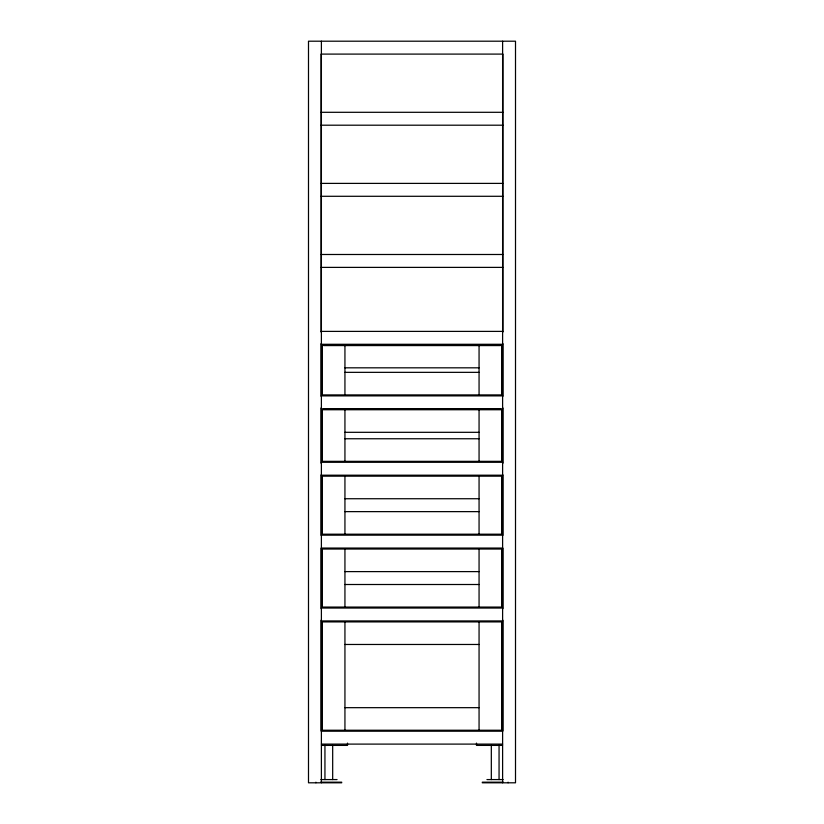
<?xml version="1.0" encoding="UTF-8"?>
<svg xmlns="http://www.w3.org/2000/svg" width="824" height="824" viewBox="0 0 824 824"><rect width="100%" height="100%" fill="white"/><g stroke="black" fill="none" stroke-linecap="round" stroke-linejoin="round"><path stroke-width="1.24" d="M321.391 54.096L502.609 54.096M321.072 112.301L502.928 112.301M321.072 125.197L502.928 125.197M321.072 183.392L502.928 183.392M321.072 196.287L502.928 196.287M321.072 254.492L502.928 254.492M321.072 267.388L502.928 267.388M321.072 331.392L502.928 331.392M321.391 344.288L502.609 344.288M323.657 345.575L500.343 345.575M344.937 367.823L479.063 367.823M344.937 372.345L479.063 372.345M321.391 395.881L502.609 395.881M321.391 408.776L502.609 408.776M344.937 432.312L479.063 432.312M344.937 438.759L479.063 438.759M321.391 462.295L502.609 462.295M321.391 475.201L502.609 475.201M344.937 498.736L479.063 498.736M344.937 511.632L479.063 511.632M321.391 535.167L502.609 535.167M321.391 548.063L502.609 548.063M344.937 571.609L479.063 571.609M344.937 584.504L479.063 584.504M321.391 608.04L502.609 608.04M321.391 620.936L502.609 620.936M344.937 644.471L479.063 644.471M344.937 707.672L479.063 707.672M321.391 731.207L502.609 731.207M321.391 744.103L502.609 744.103M321.473 745.401L347.512 745.401L347.512 743.094M502.527 745.401L476.488 745.401L476.488 743.094M320.845 779.576L337.067 779.576M486.933 779.576L503.155 779.576M320.588 782.182L341.713 782.182M482.287 782.182L503.413 782.182M341.713 782.8L308.495 782.8L308.495 41.2L515.505 41.2L515.505 782.8L482.287 782.8M508.089 782.182L508.089 782.8M502.928 54.065L502.928 332.01M502.928 343.587L502.928 396.344M502.928 407.932L502.928 463.253M502.928 474.84L502.928 535.312M502.928 548.187L502.928 608.658M502.928 620.245L502.928 730.898M502.609 41.2L502.609 782.8M500.343 408.776L323.657 408.776M499.056 745.401L499.056 779.576M491.32 745.401L491.32 779.576M479.063 345.256L479.063 394.912M479.063 409.744L479.063 461.337M479.063 476.169L479.063 534.199M479.063 549.031L479.063 607.072M479.063 621.904L479.063 730.239M344.937 345.256L344.937 394.912M344.937 409.744L344.937 461.337M344.937 476.169L344.937 534.199M344.937 549.031L344.937 607.072M344.937 621.904L344.937 730.239M332.68 745.401L332.68 779.576M324.944 745.401L324.944 779.576M321.391 41.2L321.391 782.8M321.072 54.065L321.072 332.01M321.072 343.587L321.072 396.344M321.072 407.932L321.072 463.253M321.072 474.84L321.072 535.312M321.072 548.187L321.072 608.658M321.072 620.245L321.072 730.898M315.911 782.182L315.911 782.8M501.641 345.256L322.359 345.256L322.359 394.912L501.641 394.912L501.641 345.256M501.641 409.744L322.359 409.744L322.359 461.337L501.641 461.337L501.641 409.744M501.641 476.169L322.359 476.169L322.359 534.199L501.641 534.199L501.641 476.169M501.641 549.031L322.359 549.031L322.359 607.072L501.641 607.072L501.641 549.031M501.641 621.904L322.359 621.904L322.359 730.239L501.641 730.239L501.641 621.904"/></g></svg>
